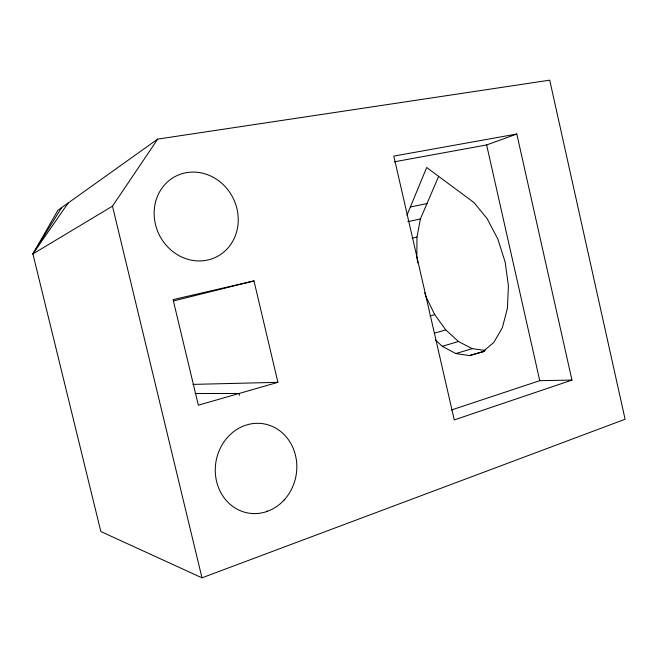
<?xml version="1.0" encoding="UTF-8"?>
<svg xmlns="http://www.w3.org/2000/svg" width="658" height="658" viewBox="0 0 658 658"><rect width="100%" height="100%" fill="white"/><g stroke="black" fill="none" stroke-linecap="round" stroke-linejoin="round"><path stroke-width="0.99" d="M438.615 176.41L420.388 218.941L416.975 237.069L416.835 256.801L417.756 262.871M406.957 215.232L426.68 167.502L474.064 202.631L487.183 218.736L497.867 239.109L505.163 262.131L508.42 285.86L507.425 308.298L502.367 327.643L493.796 342.481L482.544 351.923L469.565 355.591L455.821 353.568L442.242 346.305L435.563 340.063M157.714 139.101L112.477 206.16L32.9 253.93L57.846 210.338L157.714 139.101L549.718 80.169L625.1 419.245L201.99 577.831L100.847 531.541L32.9 253.93L61.572 207.698M32.9 253.93L68.416 202.656M394.216 161.843L486.632 144.949L516.81 134.018L571.958 380.085L454.259 419.903L393.805 156.102L516.81 134.018M451.306 410.033L539.757 380.669L571.958 380.085M469.565 355.591L484.214 351.142M482.544 351.923L484.411 351.356M455.821 353.568L472.238 348.641L485.168 350.41M442.242 346.305L458.494 341.535L472.238 348.641M277.906 382.331L198.338 405.188L173.079 299.62L253.988 280.917L277.906 382.331L192.917 384.395M434.379 333.154L445.77 329.913L458.494 341.535M430.019 315.93L434.741 314.639L445.77 329.913M173.589 300.912L253.988 280.917M412.188 238.155L416.975 237.069M407.812 221.68L420.388 218.941M410.345 207.023L426.993 203.536M195.048 393.525L239.109 393.476L239.528 395.244M434.741 314.639L425.973 296.668L424.755 292.744M112.477 206.16L201.99 577.831M267.016 510.929L267.132 511.422M486.632 144.949L539.757 380.669M155.485 202.277A45.188 41.248 63.6 0 0 207.418 260.083A45.188 41.248 63.6 0 0 225.678 187.168A45.188 41.248 63.6 0 0 155.485 202.277M284.141 500.014A45.279 40.64 -80.1 0 0 267.609 424.714A45.279 40.64 -80.1 0 0 216.4 480.62A45.279 40.64 -80.1 0 0 284.141 500.014"/></g></svg>
